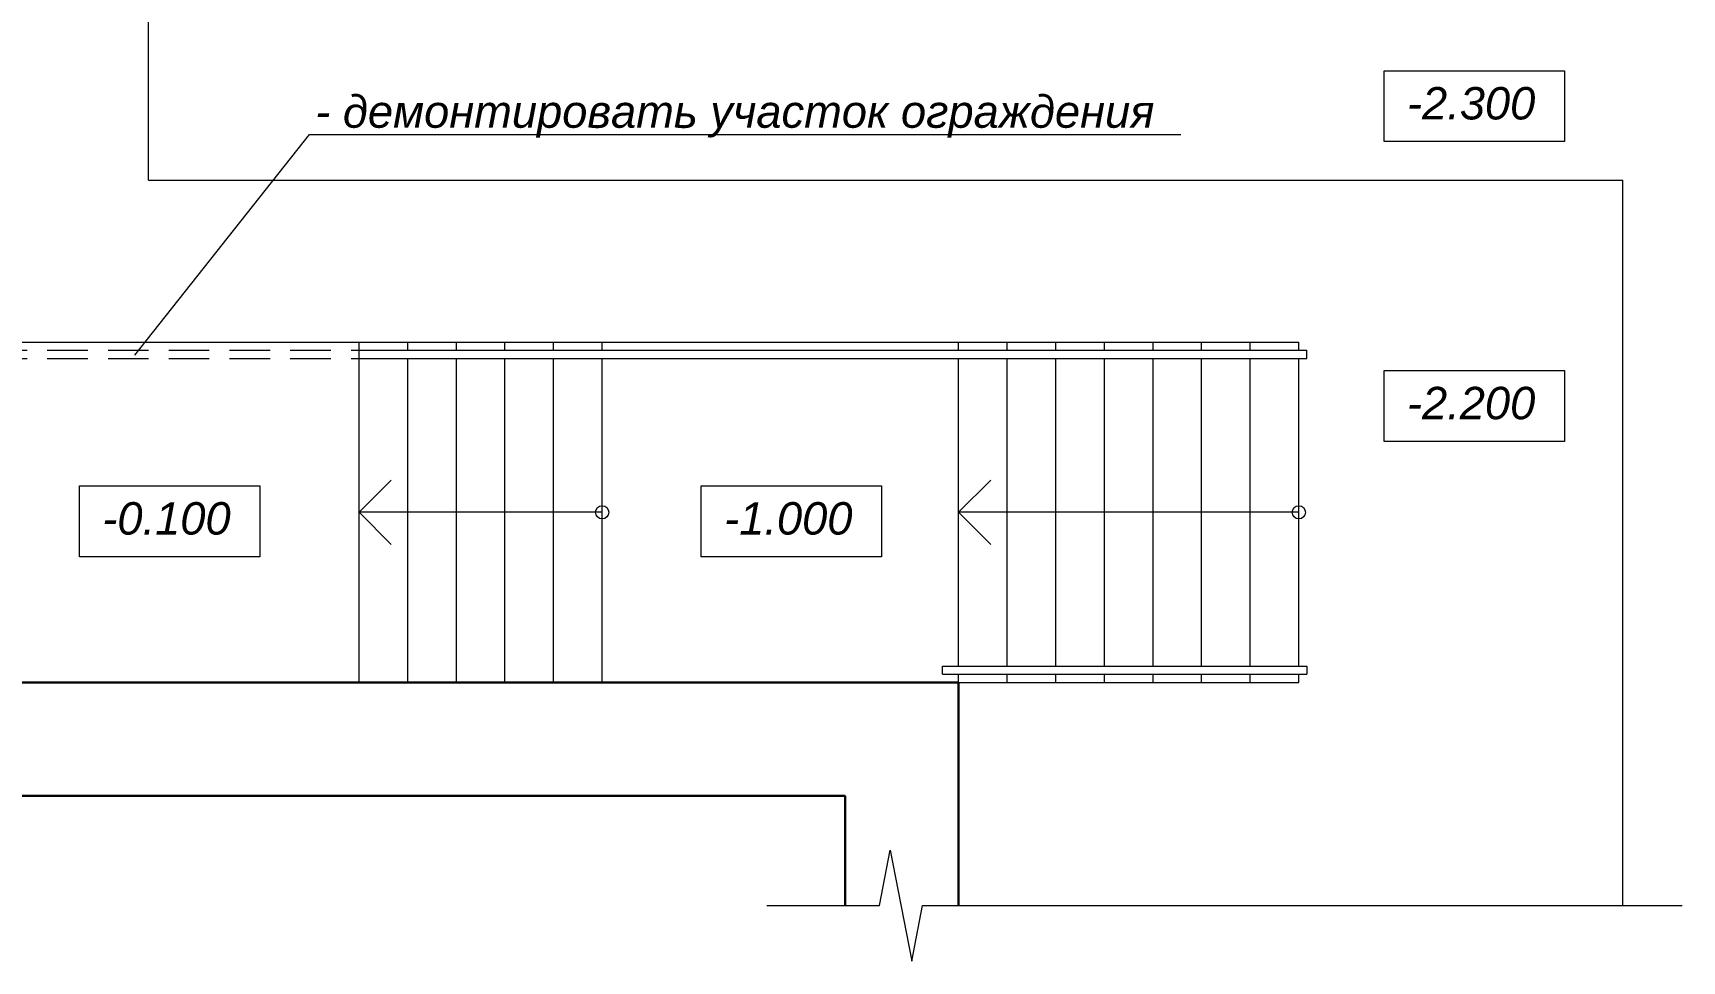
# Model space of a CAD drawing. Header units: metres. Extents: x -163 to 308, y -116 to 9.
# Drawn here: x 91.28 to 101.45, y -28.78 to -23.05 of the extents above; entities that cross this region are included whole.
import ezdxf
from ezdxf.enums import TextEntityAlignment as Align

# ---------------------------------------------------------------- set-up
doc = ezdxf.new("R2010")
doc.units = ezdxf.units.M
doc.header["$MEASUREMENT"] = 0
doc.linetypes.add('( Hidden )', pattern=[0.375, 0.25, -0.125])
doc.styles.add('Style-Arial IF', font='ariali.ttf')

msp = doc.modelspace()

# ---------------------------------------------------------------- linework, layer by layer
at = {"color": 7, "linetype": 'Continuous', "lineweight": 0}
for p, q in [((91.9884656, -23.95855541), (91.9884656, -13.92047393)), ((91.9884656, -23.95855541), (101.0884656, -23.95855541)), ((101.0884656, -28.43572534), (101.0884656, -23.95855541))]:
    msp.add_line(p, q, dxfattribs=at)
at = {"color": 1, "linetype": 'Continuous', "lineweight": 0}
for p, q in [((91.90407459, -25.03857137), (92.98125773, -23.67772737)), ((92.98125773, -23.67772737), (98.35923652, -23.67772737))]:
    msp.add_line(p, q, dxfattribs=at)
at = {"lineweight": 13}
for p, q in [((90.9884656, -24.95855541), (99.0884656, -24.95855541)), ((93.2884656, -25.00855541), (93.2884656, -24.95855541)), ((93.2884656, -27.05855541), (93.2884656, -25.00855541)), ((94.7884656, -25.00855541), (94.7884656, -24.95855541)), ((96.9884656, -25.00855541), (96.9884656, -24.95855541)), ((99.0884656, -25.00855541), (99.0884656, -24.95855541)), ((94.7884656, -27.05855541), (94.7884656, -25.05855541)), ((96.9884656, -26.95855541), (96.9884656, -25.05855541)), ((99.0884656, -26.95855541), (99.0884656, -25.05855541)), ((96.8884656, -27.00855541), (96.8884656, -26.95855541)), ((96.9884656, -27.05855541), (96.9884656, -27.00855541)), ((96.9884656, -27.05855541), (99.0884656, -27.05855541)), ((99.0884656, -27.05855541), (99.0884656, -27.00855541))]:
    msp.add_line(p, q, dxfattribs=at)
at = {"color": 1, "linetype": '( Hidden )', "lineweight": 13}
for p, q in [((90.9884656, -25.00855541), (93.2884656, -25.00855541)), ((90.9884656, -25.05855541), (93.2884656, -25.05855541))]:
    msp.add_line(p, q, dxfattribs=at)
at = {"color": 7, "linetype": 'Continuous', "lineweight": 13}
for p, q in [((93.2884656, -25.00855541), (99.1384656, -25.00855541)), ((99.1384656, -25.05855541), (99.1384656, -25.00855541)), ((93.2884656, -25.05855541), (99.1384656, -25.05855541)), ((96.8884656, -26.95855541), (99.1384656, -26.95855541)), ((99.1384656, -26.95855541), (99.1384656, -27.00855541)), ((96.8884656, -27.00855541), (99.1384656, -27.00855541))]:
    msp.add_line(p, q, dxfattribs=at)
at = {"lineweight": 0}
for p, q in [((93.5884656, -25.00855541), (93.5884656, -24.95855541)), ((93.8884656, -25.00855541), (93.8884656, -24.95855541)), ((94.1884656, -25.00855541), (94.1884656, -24.95855541)), ((94.4884656, -25.00855541), (94.4884656, -24.95855541)), ((97.2884656, -25.00855541), (97.2884656, -24.95855541)), ((97.5884656, -25.00855541), (97.5884656, -24.95855541)), ((97.8884656, -25.00855541), (97.8884656, -24.95855541)), ((98.1884656, -25.00855541), (98.1884656, -24.95855541)), ((98.4884656, -25.00855541), (98.4884656, -24.95855541)), ((98.7884656, -25.00855541), (98.7884656, -24.95855541)), ((93.5884656, -27.05855541), (93.5884656, -25.05855541)), ((93.8884656, -27.05855541), (93.8884656, -25.05855541)), ((94.1884656, -27.05855541), (94.1884656, -25.05855541)), ((94.4884656, -27.05855541), (94.4884656, -25.05855541)), ((97.2884656, -26.95855541), (97.2884656, -25.05855541)), ((97.5884656, -26.95855541), (97.5884656, -25.05855541)), ((97.8884656, -26.95855541), (97.8884656, -25.05855541)), ((98.1884656, -26.95855541), (98.1884656, -25.05855541)), ((98.4884656, -26.95855541), (98.4884656, -25.05855541)), ((98.7884656, -26.95855541), (98.7884656, -25.05855541)), ((93.48676232, -25.81025868), (93.2884656, -26.00855541)), ((97.18676232, -25.81025868), (96.9884656, -26.00855541)), ((94.7884656, -26.00855541), (93.2884656, -26.00855541)), ((93.48676232, -26.20685213), (93.2884656, -26.00855541)), ((99.0884656, -26.00855541), (96.9884656, -26.00855541)), ((97.18676232, -26.20685213), (96.9884656, -26.00855541)), ((97.2884656, -27.05855541), (97.2884656, -27.00855541)), ((97.5884656, -27.05855541), (97.5884656, -27.00855541)), ((97.8884656, -27.05855541), (97.8884656, -27.00855541)), ((98.1884656, -27.05855541), (98.1884656, -27.00855541)), ((98.4884656, -27.05855541), (98.4884656, -27.00855541)), ((98.7884656, -27.05855541), (98.7884656, -27.00855541))]:
    msp.add_line(p, q, dxfattribs=at)
at = {"lineweight": 30}
for p, q in [((90.9884656, -27.05855541), (96.9884656, -27.05855541)), ((96.9884656, -27.05855541), (96.9884656, -28.43572534)), ((90.2884656, -27.75855541), (96.2884656, -27.75855541)), ((96.2884656, -27.75855541), (96.2884656, -28.43572534))]:
    msp.add_line(p, q, dxfattribs=at)
at = {"color": 7, "linetype": 'Continuous', "lineweight": 0, "flags": 128}
for points in [[(99.6144735, -23.28316603), (100.72772638, -23.28316603), (100.72772638, -23.72068699), (99.6144735, -23.72068699), (99.6144735, -23.28316603)], [(99.6144735, -25.13339046), (100.72772638, -25.13339046), (100.72772638, -25.57091142), (99.6144735, -25.57091142), (99.6144735, -25.13339046)], [(91.56174514, -25.84521656), (92.67499802, -25.84521656), (92.67499802, -26.28273751), (91.56174514, -26.28273751), (91.56174514, -25.84521656)], [(95.39986372, -25.84521656), (96.5131166, -25.84521656), (96.5131166, -26.28273751), (95.39986372, -26.28273751), (95.39986372, -25.84521656)]]:
    msp.add_lwpolyline(points, close=True, dxfattribs=at)
at = {"lineweight": 0, "flags": 128}
msp.add_lwpolyline([(95.80373202, -28.43572534), (96.49984742, -28.43572534), (96.56619068, -28.09348819), (96.6988772, -28.7779625), (96.76522045, -28.43572534), (101.45356299, -28.43572534)], dxfattribs=at)
at = {"lineweight": 0}
for centre in [(94.7884656, -26.00855541), (99.0884656, -26.00855541)]:
    msp.add_circle(centre, 0.0404966, dxfattribs=at)

# ---------------------------------------------------------------- texts
at = {"color": 7, "linetype": 'Continuous', "lineweight": 0, "style": 'Style-Arial IF'}
for s, p in [('-2.300', (99.75576442, -23.38400094)), ('-2.200', (99.75576442, -25.23422537)), ('-0.100', (91.70303605, -25.94605146)), ('-1.000', (95.54115464, -25.94605146))]:
    msp.add_text(s, height=0.2, dxfattribs=at).set_placement(p, align=Align.TOP_LEFT)
at = {"color": 1, "linetype": 'Continuous', "lineweight": 0, "insert": (93.0173463, -23.4352803), "char_height": 0.2, "attachment_point": 1, "line_spacing_factor": 0.6, "style": 'Style-Arial IF'}
msp.add_mtext('- демонтировать участок ограждения', dxfattribs=at)

doc.saveas('drawing.dxf')
